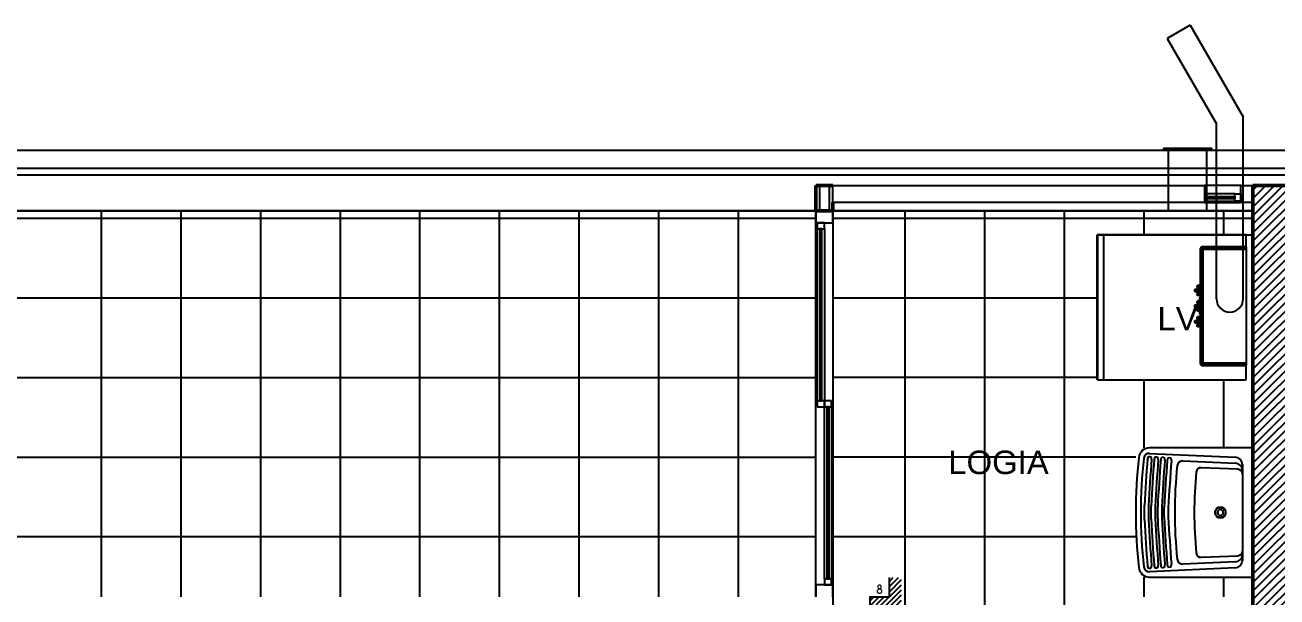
# Model space of a CAD drawing. Header units: millimetres. Extents: x -42700 to 155289, y -7931 to 68797.
# Drawn here: x 8459 to 13645, y 39490 to 41860 of the extents above; entities that cross this region are included whole.
import ezdxf

# ---------------------------------------------------------------- set-up
doc = ezdxf.new("R2010")
doc.units = ezdxf.units.MM
doc.layers.add('01 arquitectura', color=8, linetype='Continuous')
doc.styles.add('Arial_2', font='arial.ttf', dxfattribs={"height": 0.0975})
doc.styles.add('ROMANS', font='romans')

msp = doc.modelspace()

# ---------------------------------------------------------------- hatches: boundary and pattern name
at = {"layer": '01 arquitectura'}
h = msp.add_hatch(dxfattribs=at)
h.set_pattern_fill('_USER', color=9, scale=24.999937, angle=45, style=0, pattern_type=0)
h.set_pattern_definition([(45, (13544.71, 33609.606), (-17.677625, 17.677625), [])])
h.paths.add_polyline_path([(13544.711, 33609.606), (18789.698, 33609.606), (18789.698, 33909.605), (13844.71, 33909.605), (13844.71, 41194.587), (13544.711, 41194.587)])
h = msp.add_hatch(dxfattribs=at)
h.set_pattern_fill('FP_17', color=9, scale=999.9975, style=0, pattern_type=2)
h.set_pattern_definition([(0, (22664.7, 24229.63), (0, 329.999), []), (90, (22664.7, 24229.63), (-329.999, 0), [])])
h.paths.add_polyline_path([(11861.129, 35124.602), (12592.091, 35124.602), (12592.091, 35179.602), (12756.426, 35179.602), (12756.426, 36120.385), (12944.712, 36120.385), (12944.712, 39489.591), (13544.711, 39489.591), (13544.711, 39572.091), (13059.712, 39572.091), (13059.712, 40107.09), (13544.711, 40107.09), (13544.711, 40389.589), (12899.713, 40389.589), (12899.713, 40989.587), (13544.711, 40989.587), (13544.711, 41089.587), (11804.715, 41089.587), (11804.715, 39139.592), (12104.715, 39139.592), (12104.715, 36279.599), (11804.715, 36279.599), (11804.715, 35164.602), (11839.761, 35164.602), (11839.761, 35124.602)])
h = msp.add_hatch(dxfattribs=at)
h.set_pattern_fill('_USER', color=9, scale=14.999962, angle=45, style=0, pattern_type=0)
h.set_pattern_definition([(45, (-111492.997, -91297.096), (-10.6065752, 10.6065752), [])])
h.paths.add_polyline_path([(12089.434, 39569.591), (12039.434, 39569.591), (12039.434, 39489.591), (11959.435, 39489.591), (11959.435, 39419.591), (12039.434, 39419.591), (12039.434, 39339.592), (12089.434, 39339.592)])

# ---------------------------------------------------------------- linework, layer by layer
at = {"layer": '01 arquitectura', "color": 8}
for p, q in [((13285.319, 41859.585), (13189.828, 41804.454)), ((13285.319, 41859.585), (13504.711, 41479.586)), ((13189.828, 41804.454), (13394.711, 41449.586)), ((13394.711, 40724.726), (13394.711, 41449.586)), ((13504.711, 40724.726), (13504.711, 41479.586)), ((39374.646, 41339.587), (867.003, 41339.587)), ((13174.712, 41349.587), (13374.711, 41349.587)), ((13174.712, 41349.587), (13174.712, 41339.587)), ((13194.712, 41089.587), (13194.712, 41339.587)), ((13354.711, 41089.587), (13354.711, 41339.587)), ((13374.711, 41339.587), (13374.711, 41349.587)), ((13694.711, 41264.419), (867.003, 41264.419)), ((867.003, 41239.019), (13694.711, 41239.019)), ((11749.715, 41194.587), (11749.715, 41089.587)), ((11789.715, 41194.587), (11789.715, 41089.587)), ((11804.715, 41194.587), (13344.711, 41194.587)), ((11804.715, 41124.587), (11804.715, 41194.587)), ((13494.711, 41194.587), (13344.711, 41194.587)), ((13344.711, 41194.587), (13344.711, 41124.587)), ((13469.711, 41159.587), (13344.711, 41159.587)), ((13344.711, 41129.587), (13469.711, 41129.587)), ((867.003, 41089.587), (11734.715, 41089.587)), ((11734.715, 41089.587), (867.003, 41089.587)), ((11734.715, 39489.591), (11734.715, 41089.587)), ((13344.711, 41124.587), (11804.715, 41124.587)), ((11804.715, 41089.587), (13544.711, 41089.587)), ((13544.711, 41089.587), (11804.715, 41089.587)), ((11804.715, 41089.587), (11804.715, 39139.592)), ((13544.711, 41089.587), (11804.715, 41089.587)), ((13344.711, 41124.587), (13494.711, 41124.587)), ((11734.715, 39539.591), (11734.715, 41039.587)), ((11804.715, 41039.587), (11804.715, 39539.591)), ((11739.715, 40302.089), (11739.715, 41014.587)), ((11769.715, 41014.587), (11769.715, 40302.089)), ((12899.713, 40389.589), (12899.713, 40989.587)), ((12899.713, 40989.587), (13544.711, 40989.587)), ((13517.708, 40989.587), (12901.26, 40989.587)), ((12901.26, 40989.587), (12901.26, 40389.589)), ((12927.709, 40389.589), (12927.709, 40989.587)), ((13517.708, 40939.726), (13517.708, 40989.587)), ((13337.708, 40929.726), (13337.708, 40934.726)), ((13337.708, 40929.726), (13337.708, 40459.727)), ((13517.708, 40929.726), (13337.708, 40929.726)), ((13517.708, 40934.726), (13517.708, 40929.726)), ((13517.708, 40929.726), (13517.708, 40459.727)), ((13304.708, 40762.726), (13304.708, 40756.726)), ((13304.708, 40762.726), (13304.708, 40756.726)), ((13304.708, 40756.726), (13304.708, 40762.726)), ((13304.708, 40762.726), (13305.001, 40762.726)), ((13313.708, 40763.726), (13305.708, 40763.726)), ((13305.708, 40763.726), (13313.708, 40763.726)), ((13305.708, 40763.433), (13305.708, 40763.726)), ((13313.708, 40763.726), (13305.708, 40763.726)), ((13305.708, 40762.726), (13305.708, 40756.726)), ((13313.708, 40762.726), (13305.708, 40762.726)), ((13313.708, 40763.726), (13313.708, 40762.726)), ((13313.708, 40763.433), (13313.708, 40763.726)), ((13314.708, 40778.726), (13314.708, 40763.334)), ((13314.708, 40778.726), (13314.708, 40773.161)), ((13324.708, 40779.726), (13315.708, 40779.726)), ((13315.708, 40779.726), (13315.708, 40739.726)), ((13324.708, 40739.726), (13324.708, 40779.726)), ((13327.708, 40774.726), (13324.708, 40774.726)), ((13304.857, 40756.726), (13304.708, 40756.726)), ((13305.708, 40756.726), (13304.708, 40756.726)), ((13305.708, 40755.726), (13305.708, 40756.726)), ((13305.708, 40756.726), (13313.708, 40756.726)), ((13305.708, 40755.726), (13313.708, 40755.726)), ((13305.708, 40755.726), (13313.708, 40755.726)), ((13313.708, 40755.726), (13305.708, 40755.726)), ((13313.708, 40755.726), (13313.708, 40756.726)), ((13313.708, 40756.019), (13313.708, 40755.726)), ((13314.708, 40762.399), (13314.708, 40757.054)), ((13314.708, 40756.119), (13314.708, 40740.726)), ((13314.708, 40746.291), (13314.708, 40740.726)), ((13314.708, 40713.727), (13314.708, 40698.334)), ((13314.708, 40713.727), (13314.708, 40708.162)), ((13315.708, 40739.726), (13324.708, 40739.726)), ((13324.708, 40714.727), (13315.708, 40714.727)), ((13315.708, 40714.727), (13315.708, 40674.727)), ((13324.708, 40744.726), (13327.708, 40744.726)), ((13324.708, 40674.727), (13324.708, 40714.727)), ((13304.708, 40697.727), (13304.708, 40691.727)), ((13304.708, 40697.727), (13304.708, 40691.727)), ((13304.708, 40691.727), (13304.708, 40697.727)), ((13304.708, 40697.727), (13305.001, 40697.727)), ((13304.857, 40691.727), (13304.708, 40691.727)), ((13305.708, 40691.727), (13304.708, 40691.727)), ((13313.708, 40698.727), (13305.708, 40698.727)), ((13305.708, 40698.434), (13305.708, 40698.727)), ((13313.708, 40698.727), (13305.708, 40698.727)), ((13305.708, 40698.727), (13313.708, 40698.727)), ((13305.708, 40697.727), (13305.708, 40691.727)), ((13313.708, 40697.727), (13305.708, 40697.727)), ((13305.708, 40690.727), (13305.708, 40691.727)), ((13305.708, 40691.727), (13313.708, 40691.727)), ((13305.708, 40690.727), (13313.708, 40690.727)), ((13305.708, 40690.727), (13313.708, 40690.727)), ((13313.708, 40690.727), (13305.708, 40690.727)), ((13313.708, 40698.434), (13313.708, 40698.727)), ((13313.708, 40698.727), (13313.708, 40697.727)), ((13313.708, 40690.727), (13313.708, 40691.727)), ((13313.708, 40691.019), (13313.708, 40690.727)), ((13314.708, 40697.399), (13314.708, 40692.054)), ((13314.708, 40691.119), (13314.708, 40675.727)), ((13314.708, 40681.292), (13314.708, 40675.727)), ((13315.708, 40674.727), (13324.708, 40674.727)), ((13327.708, 40709.727), (13324.708, 40709.727)), ((13324.708, 40679.727), (13327.708, 40679.727)), ((13327.708, 40694.727), (13332.708, 40694.727)), ((13304.708, 40632.727), (13304.708, 40626.727)), ((13304.708, 40632.727), (13304.708, 40626.727)), ((13304.708, 40626.727), (13304.708, 40632.727)), ((13304.708, 40632.727), (13305.001, 40632.727)), ((13304.857, 40626.727), (13304.708, 40626.727)), ((13305.708, 40626.727), (13304.708, 40626.727)), ((13313.708, 40633.727), (13305.708, 40633.727)), ((13305.708, 40633.727), (13313.708, 40633.727)), ((13305.708, 40633.434), (13305.708, 40633.727)), ((13313.708, 40633.727), (13305.708, 40633.727)), ((13305.708, 40632.727), (13305.708, 40626.727)), ((13313.708, 40632.727), (13305.708, 40632.727)), ((13305.708, 40625.727), (13305.708, 40626.727)), ((13305.708, 40626.727), (13313.708, 40626.727)), ((13305.708, 40625.727), (13313.708, 40625.727)), ((13305.708, 40625.727), (13313.708, 40625.727)), ((13313.708, 40625.727), (13305.708, 40625.727)), ((13313.708, 40633.727), (13313.708, 40632.727)), ((13313.708, 40633.434), (13313.708, 40633.727)), ((13313.708, 40625.727), (13313.708, 40626.727)), ((13313.708, 40626.02), (13313.708, 40625.727)), ((13314.708, 40648.727), (13314.708, 40633.334)), ((13314.708, 40648.727), (13314.708, 40643.162)), ((13314.708, 40632.399), (13314.708, 40627.054)), ((13314.708, 40626.119), (13314.708, 40610.727)), ((13314.708, 40616.292), (13314.708, 40610.727)), ((13324.708, 40649.727), (13315.708, 40649.727)), ((13315.708, 40649.727), (13315.708, 40609.727)), ((13315.708, 40609.727), (13324.708, 40609.727)), ((13324.708, 40609.727), (13324.708, 40649.727)), ((13327.708, 40644.727), (13324.708, 40644.727)), ((13324.708, 40614.727), (13327.708, 40614.727)), ((13335.472, 40459.727), (13332.708, 40459.727)), ((13335.472, 40459.727), (13337.708, 40459.727)), ((13337.708, 40459.727), (13517.708, 40459.727)), ((13517.708, 40459.727), (13517.708, 40454.727)), ((13517.708, 40389.589), (13517.708, 40449.727)), ((12901.26, 40389.589), (13517.708, 40389.589)), ((11769.715, 39564.591), (11769.715, 40277.089)), ((11799.715, 40277.089), (11799.715, 39564.591)), ((13534.912, 40107.09), (13116.224, 40107.09)), ((13117.057, 40084.769), (13472.215, 40069.315)), ((13255.405, 40053.631), (13473.014, 40044.162)), ((13501.71, 40014.19), (13501.71, 40038.508)), ((13501.71, 40038.508), (13501.71, 39640.673)), ((13482.58, 40018.746), (13331.298, 40025.328)), ((13501.71, 40010.707), (13501.71, 40014.19)), ((13095.633, 39839.59), (13095.633, 39869.944)), ((13095.633, 39809.236), (13095.633, 39839.59)), ((13112.52, 39868.075), (13112.52, 39839.59)), ((13112.52, 39839.59), (13112.52, 39811.105)), ((13123.214, 39839.59), (13123.214, 39866.891)), ((13123.214, 39812.289), (13123.214, 39839.59)), ((13140.357, 39864.994), (13140.357, 39839.59)), ((13140.357, 39839.59), (13140.357, 39814.187)), ((13150.591, 39839.59), (13150.591, 39863.861)), ((13150.591, 39815.319), (13150.591, 39839.59)), ((13167.478, 39861.992), (13167.478, 39839.59)), ((13167.478, 39839.59), (13167.478, 39817.189)), ((13177.712, 39839.59), (13177.712, 39860.859)), ((13177.712, 39818.322), (13177.712, 39839.59)), ((13194.599, 39858.99), (13194.599, 39839.59)), ((13194.599, 39839.59), (13194.599, 39820.191)), ((13389.229, 39846.543), (13397.402, 39857.793)), ((13389.229, 39832.637), (13389.229, 39846.543)), ((13397.402, 39821.387), (13389.229, 39832.637)), ((13397.402, 39857.793), (13410.627, 39862.09)), ((13410.627, 39862.09), (13423.852, 39857.793)), ((13423.852, 39857.793), (13432.026, 39846.543)), ((13432.026, 39832.637), (13423.852, 39821.387)), ((13432.026, 39846.543), (13432.026, 39832.637)), ((13410.627, 39817.09), (13397.402, 39821.387)), ((13423.852, 39821.387), (13410.627, 39817.09)), ((13473.014, 39634.995), (13255.408, 39625.527)), ((13331.298, 39653.852), (13482.58, 39660.435)), ((13501.71, 39664.967), (13501.71, 39668.455)), ((13501.71, 39640.673), (13501.71, 39664.967)), ((13116.224, 39572.091), (13534.912, 39572.091)), ((13472.215, 39609.866), (13117.057, 39594.412))]:
    msp.add_line(p, q, dxfattribs=at)
at = {"layer": '01 arquitectura', "color": 8, "lineweight": 50}
for p, q in [((11804.715, 41194.587), (11734.715, 41194.587)), ((11734.715, 41194.587), (11734.715, 41089.587)), ((13844.71, 41194.587), (13544.711, 41194.587)), ((13544.711, 41194.587), (13544.711, 33609.606)), ((11734.715, 41089.587), (11804.715, 41089.587)), ((11804.715, 41089.587), (11804.715, 41124.587))]:
    msp.add_line(p, q, dxfattribs=at)
at = {"layer": '01 arquitectura', "color": 8, "lineweight": 25}
for p, q in [((13494.711, 41124.587), (13494.711, 41194.587)), ((13494.711, 41194.587), (13544.711, 41194.587)), ((13344.711, 41149.587), (13469.711, 41149.587)), ((13469.711, 41139.587), (13344.711, 41139.587)), ((13469.711, 41159.587), (13494.711, 41159.587)), ((13469.711, 41129.587), (13469.711, 41159.587)), ((13469.711, 41149.587), (13469.711, 41139.587)), ((13494.711, 41129.587), (13469.711, 41129.587)), ((13494.711, 41159.587), (13494.711, 41129.587)), ((11734.715, 41089.587), (11734.715, 41039.587)), ((11804.715, 41039.587), (11804.715, 41089.587)), ((13544.711, 41124.587), (13494.711, 41124.587)), ((11734.715, 41039.587), (11804.715, 41039.587)), ((11739.715, 41039.587), (11739.715, 41014.587)), ((11769.715, 41039.587), (11739.715, 41039.587)), ((11769.715, 41014.587), (11769.715, 41039.587)), ((11739.715, 41014.587), (11769.715, 41014.587)), ((11749.715, 41014.587), (11749.715, 40302.089)), ((11759.715, 41014.587), (11749.715, 41014.587)), ((11759.715, 40302.089), (11759.715, 41014.587)), ((11739.715, 40302.089), (11739.715, 40277.089)), ((11769.715, 40302.089), (11739.715, 40302.089)), ((11749.715, 40302.089), (11759.715, 40302.089)), ((11799.715, 40302.089), (11769.715, 40302.089)), ((11769.715, 40302.089), (11769.715, 40277.089)), ((11769.715, 40277.089), (11769.715, 40302.089)), ((11799.715, 40277.089), (11799.715, 40302.089)), ((11739.715, 40277.089), (11769.715, 40277.089)), ((11769.715, 40277.089), (11799.715, 40277.089)), ((11789.715, 40277.089), (11779.715, 40277.089)), ((11779.715, 40277.089), (11779.715, 39564.591)), ((11789.715, 39564.591), (11789.715, 40277.089)), ((11734.715, 39539.591), (11734.715, 39489.591)), ((11804.715, 39539.591), (11734.715, 39539.591)), ((11799.715, 39564.591), (11769.715, 39564.591)), ((11769.715, 39564.591), (11769.715, 39539.591)), ((11769.715, 39539.591), (11799.715, 39539.591)), ((11779.715, 39564.591), (11789.715, 39564.591)), ((11799.715, 39539.591), (11799.715, 39564.591)), ((11804.715, 39489.591), (11804.715, 39539.591))]:
    msp.add_line(p, q, dxfattribs=at)
at = {"layer": '01 arquitectura', "color": 9, "linetype": 'Continuous'}
for p, q in [((8774.726, 39489.591), (8774.726, 41089.587)), ((9104.725, 39489.591), (9104.725, 41089.587)), ((9434.724, 39489.591), (9434.724, 41089.587)), ((9764.723, 39489.591), (9764.723, 41089.587)), ((10094.722, 39489.591), (10094.722, 41089.587)), ((10424.721, 39489.591), (10424.721, 41089.587)), ((10754.721, 39489.591), (10754.721, 41089.587)), ((11084.72, 39489.591), (11084.72, 41089.587)), ((11414.719, 39489.591), (11414.719, 41089.587)), ((867.003, 41059.588), (11734.715, 41059.588)), ((867.003, 40729.589), (11734.715, 40729.589)), ((867.003, 40399.59), (11734.715, 40399.59)), ((867.003, 40069.591), (11734.715, 40069.591)), ((867.003, 39739.592), (11734.715, 39739.592))]:
    msp.add_line(p, q, dxfattribs=at)
at = {"layer": '01 arquitectura', "color": 8, "lineweight": 35}
for p, q in [((13327.708, 40929.726), (13327.708, 40694.829)), ((13332.708, 40694.829), (13332.708, 40929.726)), ((13517.708, 40939.726), (13337.708, 40939.726)), ((13337.708, 40934.726), (13517.708, 40934.726)), ((13517.708, 40934.726), (13517.708, 40939.726)), ((13327.708, 40694.829), (13332.708, 40694.829)), ((13332.708, 40694.625), (13327.708, 40694.625)), ((13327.708, 40694.625), (13327.708, 40459.727)), ((13332.708, 40459.727), (13332.708, 40694.625)), ((13517.708, 40454.727), (13337.708, 40454.727)), ((13517.708, 40449.727), (13517.708, 40454.727)), ((13337.708, 40449.727), (13517.708, 40449.727))]:
    msp.add_line(p, q, dxfattribs=at)
at = {"layer": '01 arquitectura', "color": 8, "flags": 128}
for points in [[(13304.708, 40762.726), (13304.709, 40762.774), (13304.713, 40762.823), (13304.719, 40762.874), (13304.729, 40762.928), (13304.741, 40762.983), (13304.758, 40763.039), (13304.779, 40763.096), (13304.804, 40763.154), (13304.834, 40763.212), (13304.868, 40763.269), (13304.907, 40763.325), (13304.95, 40763.378), (13304.997, 40763.429), (13305.047, 40763.477), (13305.1, 40763.52), (13305.155, 40763.56), (13305.212, 40763.595), (13305.27, 40763.625), (13305.328, 40763.651), (13305.385, 40763.673), (13305.442, 40763.69), (13305.497, 40763.704), (13305.551, 40763.714), (13305.602, 40763.721), (13305.652, 40763.725), (13305.7, 40763.726), (13305.708, 40763.726)], [(13314.708, 40764.726), (13314.707, 40764.686), (13314.705, 40764.646), (13314.701, 40764.607), (13314.695, 40764.567), (13314.688, 40764.528), (13314.679, 40764.489), (13314.669, 40764.45), (13314.657, 40764.412), (13314.644, 40764.374), (13314.629, 40764.337), (13314.613, 40764.3), (13314.595, 40764.265), (13314.576, 40764.23), (13314.555, 40764.195), (13314.533, 40764.162), (13314.51, 40764.129), (13314.486, 40764.098), (13314.46, 40764.067), (13314.433, 40764.037), (13314.405, 40764.009), (13314.376, 40763.982), (13314.345, 40763.956), (13314.314, 40763.931), (13314.282, 40763.907), (13314.248, 40763.885), (13314.214, 40763.864), (13314.179, 40763.844), (13314.144, 40763.826), (13314.107, 40763.81), (13314.07, 40763.794), (13314.033, 40763.781), (13313.995, 40763.768), (13313.956, 40763.758), (13313.917, 40763.749), (13313.878, 40763.741), (13313.838, 40763.735), (13313.799, 40763.731), (13313.759, 40763.728), (13313.719, 40763.726), (13313.708, 40763.726)], [(13314.708, 40778.726), (13314.709, 40778.766), (13314.711, 40778.806), (13314.715, 40778.846), (13314.721, 40778.886), (13314.728, 40778.925), (13314.737, 40778.964), (13314.747, 40779.003), (13314.759, 40779.041), (13314.772, 40779.079), (13314.787, 40779.116), (13314.803, 40779.152), (13314.821, 40779.188), (13314.84, 40779.223), (13314.861, 40779.258), (13314.883, 40779.291), (13314.906, 40779.324), (13314.93, 40779.355), (13314.956, 40779.386), (13314.983, 40779.415), (13315.011, 40779.444), (13315.041, 40779.471), (13315.071, 40779.497), (13315.102, 40779.522), (13315.135, 40779.546), (13315.168, 40779.568), (13315.202, 40779.589), (13315.237, 40779.608), (13315.272, 40779.626), (13315.309, 40779.643), (13315.346, 40779.658), (13315.383, 40779.672), (13315.421, 40779.684), (13315.46, 40779.695), (13315.499, 40779.704), (13315.538, 40779.712), (13315.578, 40779.718), (13315.617, 40779.722), (13315.657, 40779.725), (13315.697, 40779.726), (13315.708, 40779.726)], [(13314.708, 40778.726), (13314.708, 40778.711), (13314.708, 40778.666), (13314.708, 40778.59), (13314.708, 40778.484), (13314.708, 40778.348), (13314.708, 40778.182), (13314.708, 40777.986), (13314.708, 40777.762), (13314.708, 40777.508), (13314.708, 40777.227), (13314.708, 40776.917), (13314.708, 40776.579), (13314.708, 40776.215), (13314.708, 40775.824), (13314.708, 40775.408), (13314.708, 40774.966), (13314.708, 40774.5), (13314.708, 40774.011), (13314.708, 40773.498), (13314.708, 40772.964), (13314.708, 40772.408), (13314.708, 40771.832), (13314.708, 40771.237), (13314.708, 40770.623), (13314.708, 40769.992), (13314.708, 40769.345), (13314.708, 40768.682), (13314.708, 40768.004), (13314.708, 40767.314), (13314.708, 40766.611), (13314.708, 40765.898), (13314.708, 40765.174), (13314.708, 40764.442), (13314.708, 40763.702), (13314.708, 40762.956), (13314.708, 40762.204), (13314.708, 40761.449), (13314.708, 40760.691), (13314.708, 40759.932), (13314.708, 40759.172), (13314.708, 40758.413), (13314.708, 40757.656), (13314.708, 40756.902), (13314.708, 40756.153), (13314.708, 40755.41), (13314.708, 40754.673), (13314.708, 40753.945), (13314.708, 40753.226), (13314.708, 40752.517), (13314.708, 40751.82), (13314.708, 40751.135), (13314.708, 40750.464), (13314.708, 40749.808), (13314.708, 40749.168), (13314.708, 40748.545), (13314.708, 40747.94), (13314.708, 40747.353), (13314.708, 40746.786), (13314.708, 40746.24), (13314.708, 40745.716), (13314.708, 40745.214), (13314.708, 40744.735), (13314.708, 40744.28), (13314.708, 40743.85), (13314.708, 40743.446), (13314.708, 40743.067), (13314.708, 40742.715), (13314.708, 40742.39), (13314.708, 40742.093), (13314.708, 40741.824), (13314.708, 40741.584), (13314.708, 40741.373), (13314.708, 40741.191), (13314.708, 40741.039), (13314.708, 40740.917), (13314.708, 40740.824), (13314.708, 40740.762), (13314.708, 40740.731), (13314.708, 40740.726)], [(13314.708, 40773.737), (13314.708, 40774.239), (13314.708, 40774.718), (13314.708, 40775.172), (13314.708, 40775.603), (13314.708, 40776.007), (13314.708, 40776.386), (13314.708, 40776.738), (13314.708, 40777.063), (13314.708, 40777.36), (13314.708, 40777.629), (13314.708, 40777.869), (13314.708, 40778.08), (13314.708, 40778.262), (13314.708, 40778.414), (13314.708, 40778.536), (13314.708, 40778.628), (13314.708, 40778.69), (13314.708, 40778.722), (13314.708, 40778.726)], [(13313.708, 40755.726), (13313.748, 40755.726), (13313.788, 40755.723), (13313.828, 40755.719), (13313.867, 40755.714), (13313.907, 40755.706), (13313.946, 40755.698), (13313.984, 40755.687), (13314.023, 40755.676), (13314.06, 40755.662), (13314.097, 40755.647), (13314.134, 40755.631), (13314.17, 40755.613), (13314.205, 40755.594), (13314.239, 40755.574), (13314.273, 40755.552), (13314.305, 40755.529), (13314.337, 40755.504), (13314.367, 40755.478), (13314.397, 40755.451), (13314.425, 40755.423), (13314.453, 40755.394), (13314.479, 40755.364), (13314.504, 40755.332), (13314.527, 40755.3), (13314.55, 40755.267), (13314.57, 40755.233), (13314.59, 40755.198), (13314.608, 40755.162), (13314.625, 40755.126), (13314.64, 40755.089), (13314.654, 40755.051), (13314.666, 40755.013), (13314.677, 40754.975), (13314.686, 40754.936), (13314.693, 40754.896), (13314.699, 40754.857), (13314.704, 40754.817), (13314.707, 40754.777), (13314.708, 40754.737), (13314.708, 40754.726)], [(13314.708, 40740.726), (13314.708, 40740.742), (13314.708, 40740.787), (13314.708, 40740.863), (13314.708, 40740.969), (13314.708, 40741.105), (13314.708, 40741.271), (13314.708, 40741.466), (13314.708, 40741.691), (13314.708, 40741.944), (13314.708, 40742.226), (13314.708, 40742.536), (13314.708, 40742.874), (13314.708, 40743.238), (13314.708, 40743.629), (13314.708, 40744.045), (13314.708, 40744.487), (13314.708, 40744.953), (13314.708, 40745.442)], [(13315.708, 40739.726), (13315.668, 40739.727), (13315.628, 40739.73), (13315.588, 40739.734), (13315.549, 40739.739), (13315.509, 40739.746), (13315.47, 40739.755), (13315.432, 40739.765), (13315.393, 40739.777), (13315.356, 40739.791), (13315.319, 40739.805), (13315.282, 40739.822), (13315.246, 40739.839), (13315.211, 40739.859), (13315.177, 40739.879), (13315.143, 40739.901), (13315.111, 40739.924), (13315.079, 40739.949), (13315.049, 40739.975), (13315.019, 40740.002), (13314.991, 40740.03), (13314.963, 40740.059), (13314.937, 40740.089), (13314.912, 40740.121), (13314.889, 40740.153), (13314.867, 40740.186), (13314.846, 40740.22), (13314.826, 40740.255), (13314.808, 40740.291), (13314.791, 40740.327), (13314.776, 40740.364), (13314.762, 40740.402), (13314.75, 40740.44), (13314.739, 40740.478), (13314.73, 40740.517), (13314.723, 40740.556), (13314.717, 40740.596), (13314.712, 40740.636), (13314.709, 40740.676), (13314.708, 40740.716), (13314.708, 40740.726)], [(13314.708, 40713.727), (13314.709, 40713.767), (13314.711, 40713.806), (13314.715, 40713.846), (13314.721, 40713.886), (13314.728, 40713.925), (13314.737, 40713.964), (13314.747, 40714.003), (13314.759, 40714.041), (13314.772, 40714.079), (13314.787, 40714.116), (13314.803, 40714.152), (13314.821, 40714.188), (13314.84, 40714.223), (13314.861, 40714.258), (13314.883, 40714.291), (13314.906, 40714.324), (13314.93, 40714.355), (13314.956, 40714.386), (13314.983, 40714.415), (13315.011, 40714.444), (13315.041, 40714.471), (13315.071, 40714.497), (13315.102, 40714.522), (13315.135, 40714.546), (13315.168, 40714.568), (13315.202, 40714.589), (13315.237, 40714.608), (13315.272, 40714.627), (13315.309, 40714.643), (13315.346, 40714.659), (13315.383, 40714.672), (13315.421, 40714.685), (13315.46, 40714.695), (13315.499, 40714.704), (13315.538, 40714.712), (13315.578, 40714.718), (13315.617, 40714.722), (13315.657, 40714.725), (13315.697, 40714.726), (13315.708, 40714.727)], [(13314.708, 40713.727), (13314.708, 40713.711), (13314.708, 40713.666), (13314.708, 40713.59), (13314.708, 40713.484), (13314.708, 40713.348), (13314.708, 40713.182), (13314.708, 40712.987), (13314.708, 40712.762), (13314.708, 40712.509), (13314.708, 40712.227), (13314.708, 40711.917), (13314.708, 40711.579), (13314.708, 40711.215), (13314.708, 40710.824), (13314.708, 40710.408), (13314.708, 40709.966), (13314.708, 40709.5), (13314.708, 40709.011), (13314.708, 40708.498), (13314.708, 40707.964), (13314.708, 40707.408), (13314.708, 40706.832), (13314.708, 40706.237), (13314.708, 40705.623), (13314.708, 40704.992), (13314.708, 40704.345), (13314.708, 40703.682), (13314.708, 40703.005), (13314.708, 40702.314), (13314.708, 40701.611), (13314.708, 40700.898), (13314.708, 40700.174), (13314.708, 40699.442), (13314.708, 40698.702), (13314.708, 40697.956), (13314.708, 40697.205), (13314.708, 40696.449), (13314.708, 40695.691), (13314.708, 40694.932), (13314.708, 40694.172), (13314.708, 40693.413), (13314.708, 40692.656), (13314.708, 40691.902), (13314.708, 40691.153), (13314.708, 40690.41), (13314.708, 40689.673), (13314.708, 40688.945), (13314.708, 40688.226), (13314.708, 40687.517), (13314.708, 40686.82), (13314.708, 40686.135), (13314.708, 40685.464), (13314.708, 40684.808), (13314.708, 40684.168), (13314.708, 40683.545), (13314.708, 40682.94), (13314.708, 40682.353), (13314.708, 40681.787), (13314.708, 40681.241), (13314.708, 40680.716), (13314.708, 40680.214), (13314.708, 40679.735), (13314.708, 40679.281), (13314.708, 40678.85), (13314.708, 40678.446), (13314.708, 40678.067), (13314.708, 40677.715), (13314.708, 40677.39), (13314.708, 40677.093), (13314.708, 40676.824), (13314.708, 40676.584), (13314.708, 40676.373), (13314.708, 40676.191), (13314.708, 40676.039), (13314.708, 40675.917), (13314.708, 40675.825), (13314.708, 40675.763), (13314.708, 40675.731), (13314.708, 40675.727)], [(13314.708, 40708.737), (13314.708, 40709.239), (13314.708, 40709.718), (13314.708, 40710.173), (13314.708, 40710.603), (13314.708, 40711.007), (13314.708, 40711.386), (13314.708, 40711.738), (13314.708, 40712.063), (13314.708, 40712.36), (13314.708, 40712.629), (13314.708, 40712.869), (13314.708, 40713.08), (13314.708, 40713.262), (13314.708, 40713.414), (13314.708, 40713.536), (13314.708, 40713.629), (13314.708, 40713.69), (13314.708, 40713.722), (13314.708, 40713.727)], [(13327.708, 40731.644), (13327.161, 40731.594), (13326.654, 40731.453), (13326.238, 40731.26), (13325.594, 40730.773), (13325.212, 40730.309), (13324.992, 40729.918), (13324.776, 40729.28), (13324.708, 40728.661)], [(13304.708, 40697.727), (13304.709, 40697.774), (13304.713, 40697.823), (13304.719, 40697.875), (13304.729, 40697.928), (13304.741, 40697.983), (13304.758, 40698.039), (13304.779, 40698.096), (13304.804, 40698.154), (13304.834, 40698.212), (13304.868, 40698.269), (13304.907, 40698.325), (13304.95, 40698.378), (13304.997, 40698.429), (13305.047, 40698.477), (13305.1, 40698.52), (13305.155, 40698.56), (13305.212, 40698.595), (13305.27, 40698.625), (13305.328, 40698.651), (13305.385, 40698.673), (13305.442, 40698.69), (13305.497, 40698.704), (13305.551, 40698.714), (13305.602, 40698.721), (13305.652, 40698.725), (13305.7, 40698.727), (13305.708, 40698.727)], [(13314.708, 40699.727), (13314.707, 40699.687), (13314.705, 40699.647), (13314.701, 40699.607), (13314.695, 40699.567), (13314.688, 40699.528), (13314.679, 40699.489), (13314.669, 40699.45), (13314.657, 40699.412), (13314.644, 40699.374), (13314.629, 40699.337), (13314.613, 40699.301), (13314.595, 40699.265), (13314.576, 40699.23), (13314.555, 40699.195), (13314.533, 40699.162), (13314.51, 40699.129), (13314.486, 40699.098), (13314.46, 40699.067), (13314.433, 40699.038), (13314.405, 40699.009), (13314.376, 40698.982), (13314.345, 40698.956), (13314.314, 40698.931), (13314.282, 40698.907), (13314.248, 40698.885), (13314.214, 40698.864), (13314.179, 40698.845), (13314.144, 40698.826), (13314.107, 40698.81), (13314.07, 40698.795), (13314.033, 40698.781), (13313.995, 40698.769), (13313.956, 40698.758), (13313.917, 40698.749), (13313.878, 40698.741), (13313.838, 40698.735), (13313.799, 40698.731), (13313.759, 40698.728), (13313.719, 40698.727), (13313.708, 40698.727)], [(13313.708, 40690.727), (13313.748, 40690.726), (13313.788, 40690.723), (13313.828, 40690.719), (13313.867, 40690.714), (13313.907, 40690.707), (13313.946, 40690.698), (13313.984, 40690.688), (13314.023, 40690.676), (13314.06, 40690.662), (13314.097, 40690.648), (13314.134, 40690.631), (13314.17, 40690.614), (13314.205, 40690.594), (13314.239, 40690.574), (13314.273, 40690.552), (13314.305, 40690.529), (13314.337, 40690.504), (13314.367, 40690.478), (13314.397, 40690.451), (13314.425, 40690.423), (13314.453, 40690.394), (13314.479, 40690.364), (13314.504, 40690.332), (13314.527, 40690.3), (13314.55, 40690.267), (13314.57, 40690.233), (13314.59, 40690.198), (13314.608, 40690.162), (13314.625, 40690.126), (13314.64, 40690.089), (13314.654, 40690.051), (13314.666, 40690.013), (13314.677, 40689.975), (13314.686, 40689.936), (13314.693, 40689.897), (13314.699, 40689.857), (13314.704, 40689.817), (13314.707, 40689.777), (13314.708, 40689.737), (13314.708, 40689.727)], [(13314.708, 40675.727), (13314.708, 40675.742), (13314.708, 40675.787), (13314.708, 40675.863), (13314.708, 40675.969), (13314.708, 40676.105), (13314.708, 40676.271), (13314.708, 40676.467), (13314.708, 40676.691), (13314.708, 40676.945), (13314.708, 40677.226), (13314.708, 40677.536), (13314.708, 40677.874), (13314.708, 40678.238), (13314.708, 40678.629), (13314.708, 40679.045), (13314.708, 40679.487), (13314.708, 40679.953), (13314.708, 40680.442)], [(13315.708, 40674.727), (13315.668, 40674.727), (13315.628, 40674.73), (13315.588, 40674.734), (13315.549, 40674.739), (13315.509, 40674.747), (13315.47, 40674.755), (13315.432, 40674.766), (13315.393, 40674.777), (13315.356, 40674.791), (13315.319, 40674.806), (13315.282, 40674.822), (13315.246, 40674.84), (13315.211, 40674.859), (13315.177, 40674.879), (13315.143, 40674.901), (13315.111, 40674.925), (13315.079, 40674.949), (13315.049, 40674.975), (13315.019, 40675.002), (13314.991, 40675.03), (13314.963, 40675.059), (13314.937, 40675.089), (13314.912, 40675.121), (13314.889, 40675.153), (13314.867, 40675.186), (13314.846, 40675.22), (13314.826, 40675.255), (13314.808, 40675.291), (13314.791, 40675.327), (13314.776, 40675.364), (13314.762, 40675.402), (13314.75, 40675.44), (13314.739, 40675.478), (13314.73, 40675.517), (13314.723, 40675.557), (13314.717, 40675.596), (13314.712, 40675.636), (13314.709, 40675.676), (13314.708, 40675.716), (13314.708, 40675.727)], [(13304.708, 40632.727), (13304.709, 40632.774), (13304.713, 40632.823), (13304.719, 40632.875), (13304.729, 40632.928), (13304.741, 40632.983), (13304.758, 40633.039), (13304.779, 40633.097), (13304.804, 40633.154), (13304.834, 40633.212), (13304.868, 40633.269), (13304.907, 40633.325), (13304.95, 40633.379), (13304.997, 40633.429), (13305.047, 40633.477), (13305.1, 40633.521), (13305.155, 40633.56), (13305.212, 40633.595), (13305.27, 40633.626), (13305.328, 40633.652), (13305.385, 40633.673), (13305.442, 40633.691), (13305.497, 40633.704), (13305.551, 40633.714), (13305.602, 40633.721), (13305.652, 40633.725), (13305.7, 40633.727), (13305.708, 40633.727)], [(13314.708, 40634.727), (13314.707, 40634.687), (13314.705, 40634.647), (13314.701, 40634.607), (13314.695, 40634.567), (13314.688, 40634.528), (13314.679, 40634.489), (13314.669, 40634.45), (13314.657, 40634.412), (13314.644, 40634.374), (13314.629, 40634.337), (13314.613, 40634.301), (13314.595, 40634.265), (13314.576, 40634.23), (13314.555, 40634.196), (13314.533, 40634.162), (13314.51, 40634.13), (13314.486, 40634.098), (13314.46, 40634.067), (13314.433, 40634.038), (13314.405, 40634.009), (13314.376, 40633.982), (13314.345, 40633.956), (13314.314, 40633.931), (13314.282, 40633.908), (13314.248, 40633.885), (13314.214, 40633.864), (13314.179, 40633.845), (13314.144, 40633.827), (13314.107, 40633.81), (13314.07, 40633.795), (13314.033, 40633.781), (13313.995, 40633.769), (13313.956, 40633.758), (13313.917, 40633.749), (13313.878, 40633.741), (13313.838, 40633.735), (13313.799, 40633.731), (13313.759, 40633.728), (13313.719, 40633.727), (13313.708, 40633.727)], [(13313.708, 40625.727), (13313.748, 40625.726), (13313.788, 40625.724), (13313.828, 40625.72), (13313.867, 40625.714), (13313.907, 40625.707), (13313.946, 40625.698), (13313.984, 40625.688), (13314.023, 40625.676), (13314.06, 40625.663), (13314.097, 40625.648), (13314.134, 40625.631), (13314.17, 40625.614), (13314.205, 40625.595), (13314.239, 40625.574), (13314.273, 40625.552), (13314.305, 40625.529), (13314.337, 40625.504), (13314.367, 40625.479), (13314.397, 40625.452), (13314.425, 40625.423), (13314.453, 40625.394), (13314.479, 40625.364), (13314.504, 40625.333), (13314.527, 40625.3), (13314.55, 40625.267), (13314.57, 40625.233), (13314.59, 40625.198), (13314.608, 40625.162), (13314.625, 40625.126), (13314.64, 40625.089), (13314.654, 40625.052), (13314.666, 40625.013), (13314.677, 40624.975), (13314.686, 40624.936), (13314.693, 40624.897), (13314.699, 40624.857), (13314.704, 40624.817), (13314.707, 40624.778), (13314.708, 40624.738), (13314.708, 40624.727)], [(13314.708, 40648.727), (13314.709, 40648.767), (13314.711, 40648.807), (13314.715, 40648.846), (13314.721, 40648.886), (13314.728, 40648.925), (13314.737, 40648.964), (13314.747, 40649.003), (13314.759, 40649.041), (13314.772, 40649.079), (13314.787, 40649.116), (13314.803, 40649.153), (13314.821, 40649.188), (13314.84, 40649.224), (13314.861, 40649.258), (13314.883, 40649.291), (13314.906, 40649.324), (13314.93, 40649.355), (13314.956, 40649.386), (13314.983, 40649.416), (13315.011, 40649.444), (13315.041, 40649.471), (13315.071, 40649.497), (13315.102, 40649.522), (13315.135, 40649.546), (13315.168, 40649.568), (13315.202, 40649.589), (13315.237, 40649.609), (13315.272, 40649.627), (13315.309, 40649.643), (13315.346, 40649.659), (13315.383, 40649.672), (13315.421, 40649.685), (13315.46, 40649.695), (13315.499, 40649.705), (13315.538, 40649.712), (13315.578, 40649.718), (13315.617, 40649.723), (13315.657, 40649.725), (13315.697, 40649.727), (13315.708, 40649.727)], [(13314.708, 40648.727), (13314.708, 40648.711), (13314.708, 40648.666), (13314.708, 40648.59), (13314.708, 40648.484), (13314.708, 40648.348), (13314.708, 40648.182), (13314.708, 40647.987), (13314.708, 40647.762), (13314.708, 40647.509), (13314.708, 40647.227), (13314.708, 40646.917), (13314.708, 40646.58), (13314.708, 40646.215), (13314.708, 40645.825), (13314.708, 40645.408), (13314.708, 40644.967), (13314.708, 40644.501), (13314.708, 40644.011), (13314.708, 40643.499), (13314.708, 40642.964), (13314.708, 40642.408), (13314.708, 40641.833), (13314.708, 40641.237), (13314.708, 40640.624), (13314.708, 40639.992), (13314.708, 40639.345), (13314.708, 40638.682), (13314.708, 40638.005), (13314.708, 40637.314), (13314.708, 40636.612), (13314.708, 40635.898), (13314.708, 40635.174), (13314.708, 40634.442), (13314.708, 40633.702), (13314.708, 40632.956), (13314.708, 40632.205), (13314.708, 40631.449), (13314.708, 40630.691), (13314.708, 40629.932), (13314.708, 40629.172), (13314.708, 40628.413), (13314.708, 40627.656), (13314.708, 40626.902), (13314.708, 40626.153), (13314.708, 40625.41), (13314.708, 40624.673), (13314.708, 40623.945), (13314.708, 40623.226), (13314.708, 40622.517), (13314.708, 40621.82), (13314.708, 40621.135), (13314.708, 40620.465), (13314.708, 40619.809), (13314.708, 40619.168), (13314.708, 40618.545), (13314.708, 40617.94), (13314.708, 40617.353), (13314.708, 40616.787), (13314.708, 40616.241), (13314.708, 40615.716), (13314.708, 40615.214), (13314.708, 40614.735), (13314.708, 40614.281), (13314.708, 40613.851), (13314.708, 40613.446), (13314.708, 40613.067), (13314.708, 40612.715), (13314.708, 40612.39), (13314.708, 40612.093), (13314.708, 40611.825), (13314.708, 40611.584), (13314.708, 40611.373), (13314.708, 40611.191), (13314.708, 40611.039), (13314.708, 40610.917), (13314.708, 40610.825), (13314.708, 40610.763), (13314.708, 40610.731), (13314.708, 40610.727)], [(13314.708, 40643.737), (13314.708, 40644.239), (13314.708, 40644.718), (13314.708, 40645.173), (13314.708, 40645.603), (13314.708, 40646.008), (13314.708, 40646.386), (13314.708, 40646.738), (13314.708, 40647.063), (13314.708, 40647.36), (13314.708, 40647.629), (13314.708, 40647.869), (13314.708, 40648.08), (13314.708, 40648.262), (13314.708, 40648.414), (13314.708, 40648.537), (13314.708, 40648.629), (13314.708, 40648.691), (13314.708, 40648.722), (13314.708, 40648.727)], [(13314.708, 40610.727), (13314.708, 40610.742), (13314.708, 40610.788), (13314.708, 40610.863), (13314.708, 40610.969), (13314.708, 40611.106), (13314.708, 40611.271), (13314.708, 40611.467), (13314.708, 40611.691), (13314.708, 40611.945), (13314.708, 40612.227), (13314.708, 40612.536), (13314.708, 40612.874), (13314.708, 40613.238), (13314.708, 40613.629), (13314.708, 40614.045), (13314.708, 40614.487), (13314.708, 40614.953), (13314.708, 40615.442)], [(13315.708, 40609.727), (13315.668, 40609.728), (13315.628, 40609.73), (13315.588, 40609.734), (13315.549, 40609.74), (13315.509, 40609.747), (13315.47, 40609.755), (13315.432, 40609.766), (13315.393, 40609.778), (13315.356, 40609.791), (13315.319, 40609.806), (13315.282, 40609.822), (13315.246, 40609.84), (13315.211, 40609.859), (13315.177, 40609.88), (13315.143, 40609.901), (13315.111, 40609.925), (13315.079, 40609.949), (13315.049, 40609.975), (13315.019, 40610.002), (13314.991, 40610.03), (13314.963, 40610.059), (13314.937, 40610.09), (13314.912, 40610.121), (13314.889, 40610.153), (13314.867, 40610.186), (13314.846, 40610.221), (13314.826, 40610.255), (13314.808, 40610.291), (13314.791, 40610.327), (13314.776, 40610.364), (13314.762, 40610.402), (13314.75, 40610.44), (13314.739, 40610.479), (13314.73, 40610.518), (13314.723, 40610.557), (13314.717, 40610.596), (13314.712, 40610.636), (13314.709, 40610.676), (13314.708, 40610.716), (13314.708, 40610.727)]]:
    msp.add_lwpolyline(points, dxfattribs=at)
at = {"layer": '01 arquitectura', "color": 8, "linetype": 'Continuous'}
msp.add_lwpolyline([(12039.434, 39339.592), (12039.434, 39419.591), (11959.435, 39419.591), (11959.435, 39489.591), (12039.434, 39489.591), (12039.434, 39569.591)], dxfattribs=at)
at = {"layer": '01 arquitectura', "color": 8, "lineweight": 35}
for centre, radius, start, end in [((13337.708, 40929.726), 10, 90, 180), ((13337.708, 40929.726), 5, 90, 180), ((13337.708, 40459.727), 10, 180, 270), ((13337.708, 40459.727), 5, 180, 270)]:
    msp.add_arc(centre, radius, start, end, dxfattribs=at)
at = {"layer": '01 arquitectura', "color": 8}
for centre, radius, start, end in [((13305.708, 40762.726), 1, 90, 180), ((13305.708, 40762.726), 1, 90, 180), ((13313.708, 40764.726), 1, 270, 0), ((13313.708, 40764.726), 1, 270, 0), ((13313.708, 40764.726), 2, 270, 300), ((13305.708, 40756.726), 1, 180, 243.434949), ((13305.708, 40756.726), 1, 243.434949, 270), ((13313.708, 40754.726), 2, 60, 90), ((13313.708, 40754.726), 1, 0, 90), ((13313.708, 40754.726), 1, 0, 90), ((13313.708, 40754.726), 2, 60, 75), ((13449.711, 40724.726), 55, 180, 0), ((13305.708, 40697.727), 1, 90, 180), ((13305.708, 40697.727), 1, 90, 180), ((13305.708, 40691.727), 1, 180, 243.434949), ((13305.708, 40691.727), 1, 243.434949, 270), ((13313.708, 40699.727), 1, 270, 0), ((13313.708, 40699.727), 1, 270, 0), ((13313.708, 40699.727), 2, 270, 300), ((13313.708, 40689.727), 2, 60, 90), ((13313.708, 40689.727), 1, 0, 90), ((13313.708, 40689.727), 1, 0, 90), ((13313.708, 40689.727), 2, 60, 75), ((13305.708, 40632.727), 1, 90, 180), ((13305.708, 40632.727), 1, 90, 180), ((13305.708, 40626.727), 1, 180, 243.434949), ((13305.708, 40626.727), 1, 243.434949, 270), ((13313.708, 40634.727), 1, 270, 0), ((13313.708, 40634.727), 1, 270, 0), ((13313.708, 40634.727), 2, 270, 300), ((13313.708, 40624.727), 2, 60, 90), ((13313.708, 40624.727), 1, 0, 90), ((13313.708, 40624.727), 1, 0, 90), ((13313.708, 40624.727), 2, 60, 75), ((13337.708, 40459.727), 10, 180, 220.372508), ((13337.708, 40459.727), 10, 230.899892, 243.434949), ((13337.708, 40459.727), 10, 243.434949, 270), ((13116.224, 40063.09), 44, 90, 173.591508), ((13534.912, 40097.291), 9.799, 0, 90), ((13534.912, 40097.291), 9.799, 30, 60), ((15106.104, 39839.59), 2046.392, 173.591508, 186.408492), ((15057.723, 39839.59), 1977.339, 173.471595, 186.528405), ((13116.057, 40061.79), 23, 87.508456, 173.471595), ((19504.379, 39542.12), 6417.125, 175.350502, 177.0717204), ((13116.86, 40062.059), 8.492, 352.273614, 178.427416), ((19504.379, 39542.12), 6400.165, 175.350502, 177.0807092), ((19504.379, 39542.12), 6389.424, 175.3505019, 177.0864268), ((13144.67, 40060.693), 8.713, 346.446794, 184.254228), ((19504.379, 39542.12), 6372.208, 175.3505019, 177.0956316), ((19504.379, 39542.12), 6361.929, 175.3505019, 177.101151), ((13172.029, 40059.479), 8.801, 339.820945, 190.880079), ((19504.379, 39542.12), 6344.969, 175.3505018, 177.110297), ((19504.379, 39542.12), 6334.691, 175.3505019, 177.1158638), ((13199.182, 40057.328), 8.817, 339.465004, 191.236025), ((19504.379, 39542.12), 6317.731, 175.3505019, 177.1250888), ((13254.405, 40030.652), 23, 87.508456, 173.746929), ((13470.874, 40038.508), 30.836, 0, 87.508456), ((13471.71, 40014.19), 30, 0, 87.508456), ((14998.117, 39839.59), 1777.147, 173.746929, 186.253845), ((14998.117, 39839.59), 1695.905, 174.323829, 185.676171), ((13330.429, 40005.347), 20, 87.508456, 174.323829), ((13481.71, 39998.764), 20, 0, 87.508456), ((13410.627, 39839.59), 22.5, 90, 270), ((13410.627, 39839.59), 12, 90, 270), ((13410.627, 39839.59), 22.5, 270, 90), ((13410.627, 39839.59), 12, 270, 90), ((19504.379, 40137.061), 6417.125, 182.9282796, 184.649498), ((19504.379, 40137.061), 6400.165, 182.9192908, 184.649498), ((19504.379, 40137.061), 6389.424, 182.9135732, 184.6494981), ((19504.379, 40137.061), 6372.208, 182.9043684, 184.6494981), ((19504.379, 40137.061), 6361.929, 182.898849, 184.6494982), ((19504.379, 40137.061), 6344.969, 182.889703, 184.6494982), ((19504.379, 40137.061), 6334.691, 182.8841362, 184.6494981), ((19504.379, 40137.061), 6317.731, 182.8749112, 184.6494981), ((13481.71, 39680.416), 20, 272.491544, 0), ((13172.029, 39619.701), 8.801, 169.119919, 20.179053), ((13199.182, 39621.852), 8.817, 168.763975, 20.534996), ((13254.408, 39648.505), 23, 186.253845, 272.491544), ((13330.429, 39673.833), 20, 185.676171, 272.491544), ((13470.874, 39640.673), 30.836, 272.491544, 0), ((13471.71, 39664.967), 30, 272.491544, 0), ((13116.224, 39616.091), 44, 186.408492, 270), ((13116.057, 39617.39), 23, 186.528405, 272.491544), ((13116.86, 39617.121), 8.492, 181.572584, 7.726386), ((13144.67, 39618.487), 8.713, 175.745772, 13.553206), ((13534.912, 39581.889), 9.799, 270, 0), ((13534.912, 39581.889), 9.799, 300, 330)]:
    msp.add_arc(centre, radius, start, end, dxfattribs=at)
for centre, start_param, end_param in [((13305.375, 40762.393), -0.52359878, 0.52359878), ((13306.041, 40763.06), -0.52359878, 1.57079633), ((13305.375, 40756.393), 0.52359878, 2.61799388), ((13305.375, 40756.393), 2.61799388, 3.66519143), ((13305.375, 40697.393), -0.52359878, 0.52359878), ((13305.375, 40691.393), 0.52359878, 2.61799388), ((13306.041, 40698.06), -0.52359878, 1.57079633), ((13305.375, 40691.393), 2.61799388, 3.66519143), ((13305.375, 40632.393), -0.52359878, 0.52359878), ((13305.375, 40626.393), 0.52359878, 2.61799388), ((13306.041, 40633.06), -0.52359878, 1.57079633), ((13305.375, 40626.393), 2.61799388, 3.66519143)]:
    msp.add_ellipse(centre, major_axis=(-0.577, 0.577), ratio=0.57735027, start_param=start_param, end_param=end_param, dxfattribs=at)
for points in [[(13333.009, 40929.726), (13333.109, 40929.726), (13333.355, 40929.726), (13333.858, 40929.726), (13334.477, 40929.726), (13335.194, 40929.726), (13335.987, 40929.726), (13336.833, 40929.726), (13337.416, 40929.726), (13337.708, 40929.726)], [(13337.708, 40459.727), (13337.708, 40459.436), (13337.708, 40458.853), (13337.708, 40458.007), (13337.708, 40457.213), (13337.708, 40456.496), (13337.708, 40455.877), (13337.708, 40455.375), (13337.708, 40455.128), (13337.708, 40455.029)]]:
    msp.add_open_spline(points, degree=3, dxfattribs=at)
for points, knots in [([(13314.708, 40764.726), (13314.708, 40764.647), (13314.708, 40764.524), (13314.708, 40764.358), (13314.708, 40764.229), (13314.708, 40764.095), (13314.708, 40763.956), (13314.708, 40763.81), (13314.708, 40763.658), (13314.708, 40763.499), (13314.708, 40763.28), (13314.708, 40763.11), (13314.708, 40762.994)], [0, 0, 0, 0, 0.16666667, 0.25, 0.33333333, 0.41666667, 0.5, 0.58333333, 0.66666667, 0.75, 0.83333333, 1, 1, 1, 1]), ([(13314.708, 40756.458), (13314.708, 40756.359), (13314.708, 40756.165), (13314.708, 40755.906), (13314.708, 40755.684), (13314.708, 40755.485), (13314.708, 40755.313), (13314.708, 40755.163), (13314.708, 40755.027), (13314.708, 40754.882), (13314.708, 40754.778), (13314.708, 40754.726)], [0, 0, 0, 0, 0.14285714, 0.28571429, 0.39285714, 0.5, 0.625, 0.70535714, 0.78571429, 0.89285714, 1, 1, 1, 1]), ([(13324.708, 40714.761), (13324.708, 40715.281), (13324.708, 40717.157), (13324.708, 40720.309), (13324.708, 40723.452), (13324.708, 40725.69), (13324.708, 40727.192), (13324.708, 40728.143), (13324.708, 40728.583), (13324.708, 40728.652), (13324.708, 40728.644)], [-0.2433174, -0.2433174, -0.2433174, -0.2433174, -0.222222222, -0.166666667, -0.111111111, -0.083333333, -0.055555556, -0.027777778, -0.013888889, 0, 0, 0, 0]), ([(13324.708, 40728.644), (13324.708, 40728.632), (13324.708, 40728.412), (13324.708, 40727.648), (13324.708, 40726.621), (13324.708, 40725.036), (13324.708, 40722.783), (13324.708, 40719.239), (13324.708, 40716.492), (13324.708, 40714.746)], [-1, -1, -1, -1, -0.979166667, -0.958333333, -0.9375, -0.916666667, -0.875, -0.833333333, -0.763557362, -0.763557362, -0.763557362, -0.763557362]), ([(13314.708, 40699.727), (13314.708, 40699.647), (13314.708, 40699.525), (13314.708, 40699.358), (13314.708, 40699.23), (13314.708, 40699.096), (13314.708, 40698.957), (13314.708, 40698.81), (13314.708, 40698.659), (13314.708, 40698.499), (13314.708, 40698.28), (13314.708, 40698.111), (13314.708, 40697.995)], [0, 0, 0, 0, 0.16666667, 0.25, 0.33333333, 0.41666667, 0.5, 0.58333333, 0.66666667, 0.75, 0.83333333, 1, 1, 1, 1]), ([(13314.708, 40691.459), (13314.708, 40691.359), (13314.708, 40691.165), (13314.708, 40690.906), (13314.708, 40690.684), (13314.708, 40690.485), (13314.708, 40690.313), (13314.708, 40690.163), (13314.708, 40690.027), (13314.708, 40689.882), (13314.708, 40689.778), (13314.708, 40689.727)], [0, 0, 0, 0, 0.14285714, 0.28571429, 0.39285714, 0.5, 0.625, 0.70535714, 0.78571429, 0.89285714, 1, 1, 1, 1]), ([(13324.708, 40660.81), (13324.708, 40660.822), (13324.708, 40661.044), (13324.708, 40661.813), (13324.708, 40662.84), (13324.708, 40664.424), (13324.708, 40666.679), (13324.708, 40670.221), (13324.708, 40672.965), (13324.708, 40674.709)], [-1, -1, -1, -1, -0.979166667, -0.958333333, -0.9375, -0.916666667, -0.875, -0.833333333, -0.763642752, -0.763642752, -0.763642752, -0.763642752]), ([(13324.708, 40673.138), (13324.708, 40671.791), (13324.708, 40669.153), (13324.708, 40665.999), (13324.708, 40663.744), (13324.708, 40662.262), (13324.708, 40661.109), (13324.708, 40660.793), (13324.708, 40660.81)], [-0.222222222, -0.222222222, -0.222222222, -0.222222222, -0.166666667, -0.111111111, -0.083333333, -0.055555556, -0.027777778, 0, 0, 0, 0]), ([(13314.708, 40634.727), (13314.708, 40634.647), (13314.708, 40634.525), (13314.708, 40634.358), (13314.708, 40634.23), (13314.708, 40634.096), (13314.708, 40633.957), (13314.708, 40633.811), (13314.708, 40633.659), (13314.708, 40633.499), (13314.708, 40633.28), (13314.708, 40633.111), (13314.708, 40632.995)], [0, 0, 0, 0, 0.16666667, 0.25, 0.33333333, 0.41666667, 0.5, 0.58333333, 0.66666667, 0.75, 0.83333333, 1, 1, 1, 1]), ([(13314.708, 40626.459), (13314.708, 40626.36), (13314.708, 40626.165), (13314.708, 40625.906), (13314.708, 40625.685), (13314.708, 40625.485), (13314.708, 40625.313), (13314.708, 40625.163), (13314.708, 40625.027), (13314.708, 40624.882), (13314.708, 40624.778), (13314.708, 40624.727)], [0, 0, 0, 0, 0.14285714, 0.28571429, 0.39285714, 0.5, 0.625, 0.70535714, 0.78571429, 0.89285714, 1, 1, 1, 1])]:
    msp.add_open_spline(points, degree=3, knots=knots, dxfattribs=at)

# ---------------------------------------------------------------- texts
at = {"layer": '01 arquitectura', "color": 8, "char_height": 97.4998, "attachment_point": 1, "style": 'Arial_2'}
for s, insert, width in [('LV', (13149.461, 40691.717), 192.40452), ('LOGIA', (12283.068, 40096.241), 499.04922)]:
    msp.add_mtext(s, dxfattribs=dict(at, insert=insert, width=width))
at = {"layer": '01 arquitectura', "color": 8, "linetype": 'Continuous', "insert": (11986.348, 39521.38), "char_height": 34.99992, "width": 454.60397, "attachment_point": 4, "style": 'ROMANS'}
msp.add_mtext('{\\W0.8;\\T0.9;8}', dxfattribs=at)

doc.saveas('drawing.dxf')
